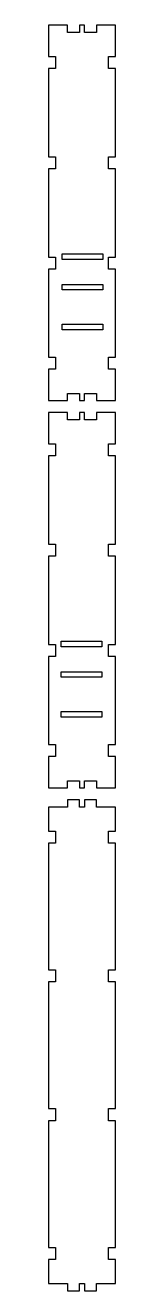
# Model space of a CAD drawing. Header units: metres. Extents: x -78 to 78, y -1075 to 78.
# Drawn here: x -14 to 14, y -448 to 78 of the extents above; entities that cross this region are included whole.
import ezdxf

# ---------------------------------------------------------------- set-up
doc = ezdxf.new("R2010")
doc.units = ezdxf.units.M

msp = doc.modelspace()

# ---------------------------------------------------------------- linework, layer by layer
for p, q in [((-5.99998, 78), (-14, 78)), ((-14, 78), (-14, 65)), ((-5.99998, 75), (-5.99998, 78)), ((-0.99999, 75), (-5.99998, 75)), ((1, 78), (-0.99999, 78)), ((-0.99999, 78), (-0.99999, 75)), ((1, 75), (1, 78)), ((6, 75), (1, 75)), ((14, 78), (6, 78)), ((6, 78), (6, 75)), ((14, 65), (14, 78)), ((-14, 65), (-11, 65)), ((-11, 65), (-11, 60)), ((11, 60), (11, 65)), ((11, 65), (14, 65)), ((-11, 60), (-14, 60)), ((-14, 60), (-14, 23.3333)), ((14, 60), (11, 60)), ((14, 23.3333), (14, 60)), ((-14, 23.3333), (-11, 23.3333)), ((-11, 23.3333), (-11, 18.3333)), ((11, 18.3333), (11, 23.3333)), ((11, 23.3333), (14, 23.3333)), ((-11, 18.3333), (-14, 18.3333)), ((-14, 18.3333), (-14, -18.3333)), ((14, 18.3333), (11, 18.3333)), ((14, -18.3333), (14, 18.3333)), ((-14, -18.3333), (-11, -18.3333)), ((-11, -18.3333), (-11, -23.3333)), ((-8.25586, -19.2959), (-8.25586, -16.9941)), ((-8.25586, -16.9941), (8.63768, -16.9941)), ((8.63768, -19.2959), (-8.25586, -19.2959)), ((8.63768, -16.9941), (8.63768, -19.2959)), ((11, -23.3333), (11, -18.3333)), ((11, -18.3333), (14, -18.3333)), ((-11, -23.3333), (-14, -23.3333)), ((-14, -23.3333), (-14, -60)), ((14, -23.3333), (11, -23.3333)), ((14, -60), (14, -23.3333)), ((-8.25586, -32.0264), (-8.25586, -29.7236)), ((-8.25586, -29.7236), (8.63768, -29.7236)), ((8.63768, -29.7236), (8.63768, -32.0264)), ((8.63768, -32.0264), (-8.25586, -32.0264)), ((-8.25586, -48.583), (-8.25586, -46.2812)), ((-8.25586, -46.2812), (8.63768, -46.2812)), ((8.63768, -46.2812), (8.63768, -48.583)), ((8.63768, -48.583), (-8.25586, -48.583)), ((-14, -60), (-11, -60)), ((-11, -60), (-11, -65)), ((11, -65), (11, -60)), ((11, -60), (14, -60)), ((-11, -65), (-14, -65)), ((-14, -65), (-14, -78)), ((14, -65), (11, -65)), ((14, -78), (14, -65)), ((-14, -78), (-6, -78)), ((-6, -75), (-1, -75)), ((-6, -78), (-6, -75)), ((-1, -75), (-1, -78)), ((-1, -78), (0.99999, -78)), ((0.99999, -78), (0.99999, -75)), ((0.99999, -75), (5.99998, -75)), ((5.99998, -75), (5.99998, -78)), ((5.99998, -78), (14, -78)), ((-5.99998, -83), (-14, -83)), ((-14, -83), (-14, -96)), ((-5.99998, -86), (-5.99998, -83)), ((1, -83), (-0.99999, -83)), ((-0.99999, -83), (-0.99999, -86)), ((1, -86), (1, -83)), ((14, -83), (6, -83)), ((6, -83), (6, -86)), ((14, -96), (14, -83)), ((-0.99999, -86), (-5.99998, -86)), ((6, -86), (1, -86)), ((-14, -96), (-11, -96)), ((-11, -96), (-11, -101)), ((11, -101), (11, -96)), ((11, -96), (14, -96)), ((-11, -101), (-14, -101)), ((-14, -101), (-14, -137.667)), ((14, -101), (11, -101)), ((14, -137.667), (14, -101)), ((-14, -137.667), (-11, -137.667)), ((-11, -137.667), (-11, -142.667)), ((11, -142.667), (11, -137.667)), ((11, -137.667), (14, -137.667)), ((-11, -142.667), (-14, -142.667)), ((-14, -142.667), (-14, -179.333)), ((14, -142.667), (11, -142.667)), ((14, -179.333), (14, -142.667)), ((-8.6377, -180.296), (-8.6377, -177.994)), ((-8.6377, -177.994), (8.25584, -177.994)), ((8.25584, -177.994), (8.25584, -180.296)), ((-14, -179.333), (-11, -179.333)), ((-11, -179.333), (-11, -184.333)), ((8.25584, -180.296), (-8.6377, -180.296)), ((11, -184.333), (11, -179.333)), ((11, -179.333), (14, -179.333)), ((-11, -184.333), (-14, -184.333)), ((-14, -184.333), (-14, -221)), ((14, -184.333), (11, -184.333)), ((14, -221), (14, -184.333)), ((-8.6377, -193.026), (-8.6377, -190.724)), ((-8.6377, -190.724), (8.25584, -190.724)), ((8.25584, -193.026), (-8.6377, -193.026)), ((8.25584, -190.724), (8.25584, -193.026)), ((-8.6377, -209.583), (-8.6377, -207.281)), ((-8.6377, -207.281), (8.25584, -207.281)), ((8.25584, -209.583), (-8.6377, -209.583)), ((8.25584, -207.281), (8.25584, -209.583)), ((-14, -221), (-11, -221)), ((-11, -226), (-14, -226)), ((-14, -226), (-14, -239)), ((-11, -221), (-11, -226)), ((11, -226), (11, -221)), ((11, -221), (14, -221)), ((14, -226), (11, -226)), ((14, -239), (14, -226)), ((-6, -236), (-1, -236)), ((-6, -239), (-6, -236)), ((-1, -236), (-1, -239)), ((0.99999, -239), (0.99999, -236)), ((0.99999, -236), (5.99998, -236)), ((5.99998, -236), (5.99998, -239)), ((-14, -239), (-6, -239)), ((-1, -239), (0.99999, -239)), ((5.99998, -239), (14, -239)), ((-6, -247), (-14, -247)), ((-14, -247), (-14, -257)), ((-1, -244), (-6, -244)), ((-6, -244), (-6, -247)), ((-1, -247), (-1, -244)), ((1, -247), (-1, -247)), ((6, -244), (1, -244)), ((1, -244), (1, -247)), ((6, -247), (6, -244)), ((14, -247), (6, -247)), ((14, -257), (14, -247)), ((-14, -257), (-11, -257)), ((-11, -257), (-11, -262)), ((11, -262), (11, -257)), ((11, -257), (14, -257)), ((-11, -262), (-14, -262)), ((-14, -262), (-14, -314.667)), ((14, -262), (11, -262)), ((14, -314.667), (14, -262)), ((-14, -314.667), (-11, -314.667)), ((-11, -314.667), (-11, -319.667)), ((11, -319.667), (11, -314.667)), ((11, -314.667), (14, -314.667)), ((-11, -319.667), (-14, -319.667)), ((-14, -319.667), (-14, -372.333)), ((14, -319.667), (11, -319.667)), ((14, -372.333), (14, -319.667)), ((-14, -372.333), (-11, -372.333)), ((-11, -372.333), (-11, -377.333)), ((11, -377.333), (11, -372.333)), ((11, -372.333), (14, -372.333)), ((-11, -377.333), (-14, -377.333)), ((-14, -377.333), (-14, -430)), ((14, -377.333), (11, -377.333)), ((14, -430), (14, -377.333)), ((-14, -430), (-11, -430)), ((-11, -430), (-11, -435)), ((11, -435), (11, -430)), ((11, -430), (14, -430)), ((-11, -435), (-14, -435)), ((-14, -435), (-14, -445)), ((14, -435), (11, -435)), ((14, -445), (14, -435)), ((-14, -445), (-6, -445)), ((-6, -445), (-6, -448)), ((-1, -445), (1, -445)), ((-1, -448), (-1, -445)), ((1, -445), (1, -448)), ((6, -448), (6, -445)), ((6, -445), (14, -445)), ((-6, -448), (-1, -448)), ((1, -448), (6, -448))]:
    msp.add_line(p, q)

doc.saveas('drawing.dxf')
